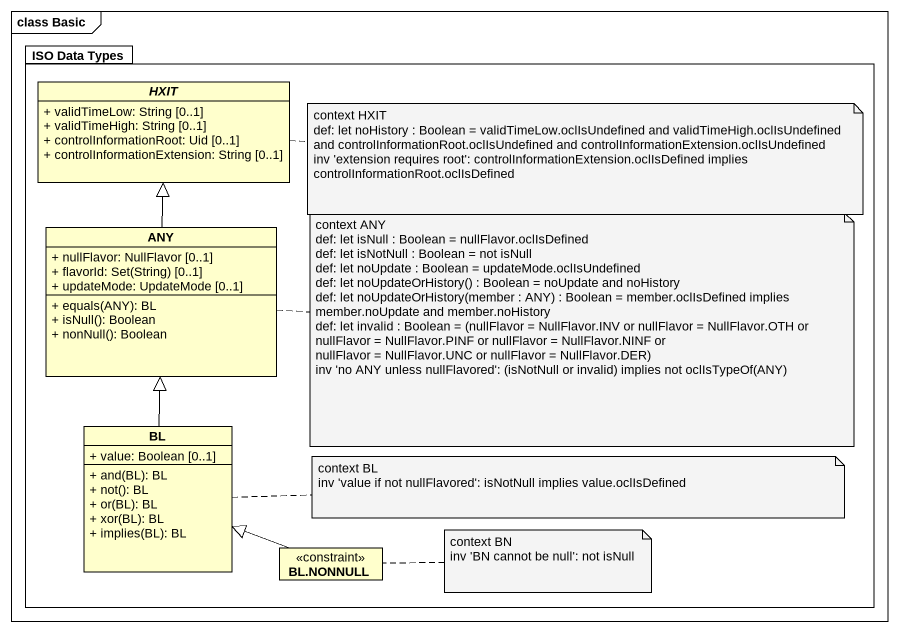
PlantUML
@startuml
mainframe class Basic
hide circle
hide empty members
skinparam classAttributeIconSize 0
package "ISO Data Types" as ISO_Data_Types #FFFFFF {
  abstract class HXIT {
    + validTimeLow: String [0..1]
    + validTimeHigh: String [0..1]
    + controlInformationRoot: Uid [0..1]
    + controlInformationExtension: String [0..1]
  }
  class ANY {
    + nullFlavor: NullFlavor [0..1]
    {field} + flavorId: Set(String) [0..1]
    + updateMode: UpdateMode [0..1]
    + equals(ANY): BL
    + isNull(): Boolean
    + nonNull(): Boolean
  }
  class BL {
    + value: Boolean [0..1]
    + and(BL): BL
    + not(): BL
    + or(BL): BL
    + xor(BL): BL
    + implies(BL): BL
  }
  class "BL.NONNULL" as BL_NONNULL <<constraint>>
}
ANY -up-|> HXIT
BL -up-|> ANY
BL_NONNULL -left-|> BL
note right of HXIT
  context HXIT
  def: let noHistory : Boolean = validTimeLow.oclIsUndefined and validTimeHigh.oclIsUndefined
  and controlInformationRoot.oclIsUndefined and controlInformationExtension.oclIsUndefined
  inv 'extension requires root': controlInformationExtension.oclIsDefined implies controlInformationRoot.oclIsDefined
end note
note right of ANY
  context ANY
  def: let isNull : Boolean = nullFlavor.oclIsDefined
  def: let isNotNull : Boolean = not isNull
  def: let noUpdate : Boolean = updateMode.oclIsUndefined
  def: let noUpdateOrHistory() : Boolean = noUpdate and noHistory
  def: let noUpdateOrHistory(member : ANY) : Boolean = member.oclIsDefined implies member.noUpdate and member.noHistory
  def: let invalid : Boolean = (nullFlavor = NullFlavor.INV or nullFlavor = NullFlavor.OTH or
  nullFlavor = NullFlavor.PINF or nullFlavor = NullFlavor.NINF or
  nullFlavor = NullFlavor.UNC or nullFlavor = NullFlavor.DER)
  inv 'no ANY unless nullFlavored': (isNotNull or invalid) implies not oclIsTypeOf(ANY)
end note
note right of BL
  context BL
  inv 'value if not nullFlavored': isNotNull implies value.oclIsDefined
end note
note right of BL_NONNULL
  context BN
  inv 'BN cannot be null': not isNull
end note
@enduml
